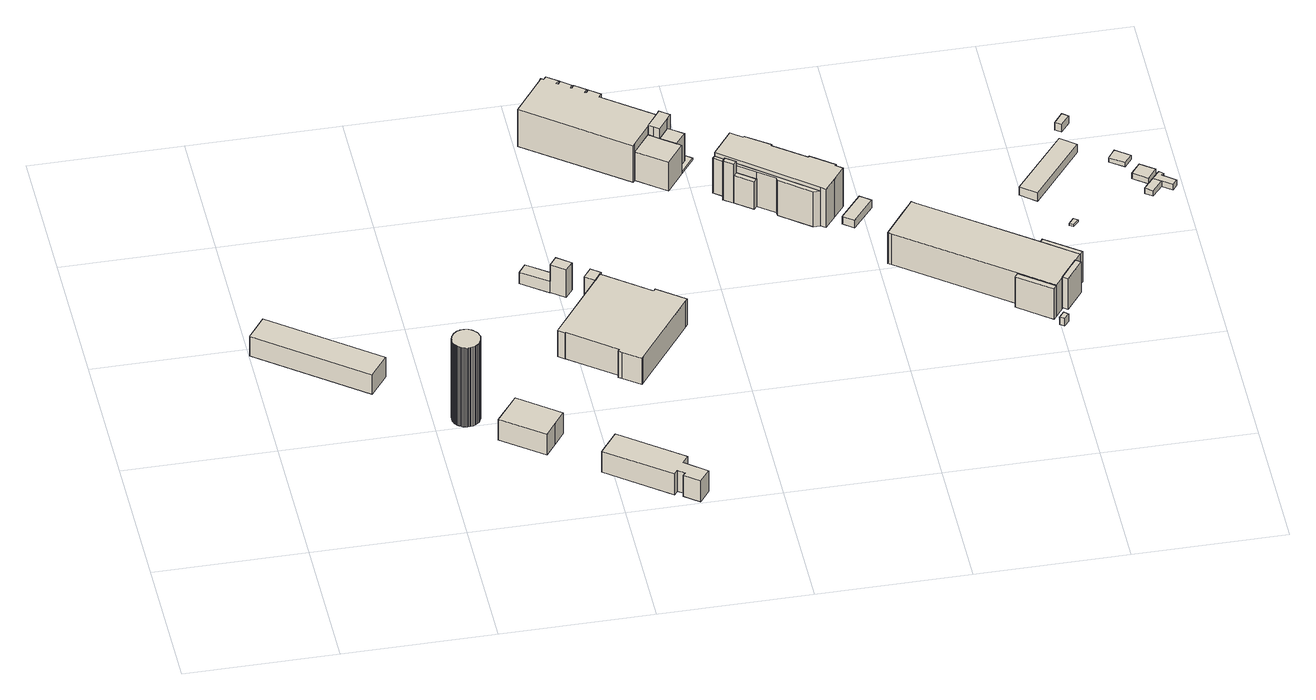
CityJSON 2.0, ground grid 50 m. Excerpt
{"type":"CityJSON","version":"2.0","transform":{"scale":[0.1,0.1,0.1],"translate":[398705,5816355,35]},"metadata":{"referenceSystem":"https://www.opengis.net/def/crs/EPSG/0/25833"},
"CityObjects":{
"building1":{"type":"Building","attributes":{"Gemeindeschluessel":"11000011","BezugspunktDach":"2200","function":"31001_2510","measuredHeight":7.93,"storeysAboveGround":1},"address":[{"country":"Germany","locality":"Berlin","thoroughfareNumber":"82 (25)","thoroughfareName":"Hönower Wiesenweg"}],"geometry":[{"type":"Solid","lod":"1","boundaries":[[[[0,1,2,3]],[[4,5,6,7]],[[4,7,3,2]],[[5,4,2,1]],[[6,5,1,0]],[[7,6,0,3]]]]}]},
"building2":{"type":"Building","attributes":{"Gemeindeschluessel":"11000011","BezugspunktDach":"2200","function":"51001_1001","measuredHeight":31.84,"storeysAboveGround":0},"address":[{"country":"Germany","locality":"Berlin"}],"geometry":[{"type":"Solid","lod":"1","boundaries":[[[[8,9,10,11,12,13,14,15,16,17,18,19,20,21,22,23,24,25,26,27,28,29,30,31,32,33,34,35,36,37,38,39,40,41,42,43,44,45,46,47,48,49,50,51,52,53,54,55,56,57,58,59,60,61,62,63,64]],[[65,66,67,68,69,70,71,72,73,74,75,76,77,78,79,80,81,82,83,84,85,86,87,88,89,90,91,92,93,94,95,96,97,98,99,100,101,102,103,104,105,106,107,108,109,110,111,112,113,114,115,116,117,118,119,120,121]],[[65,121,64,63]],[[66,65,63,62]],[[67,66,62,61]],[[68,67,61,60]],[[69,68,60,59]],[[70,69,59,58]],[[71,70,58,57]],[[72,71,57,56]],[[73,72,56,55]],[[74,73,55,54]],[[75,74,54,53]],[[76,75,53,52]],[[77,76,52,51]],[[78,77,51,50]],[[79,78,50,49]],[[80,79,49,48]],[[81,80,48,47]],[[82,81,47,46]],[[83,82,46,45]],[[84,83,45,44]],[[85,84,44,43]],[[86,85,43,42]],[[87,86,42,41]],[[88,87,41,40]],[[89,88,40,39]],[[90,89,39,38]],[[91,90,38,37]],[[92,91,37,36]],[[93,92,36,35]],[[94,93,35,34]],[[95,94,34,33]],[[96,95,33,32]],[[97,96,32,31]],[[98,97,31,30]],[[99,98,30,29]],[[100,99,29,28]],[[101,100,28,27]],[[102,101,27,26]],[[103,102,26,25]],[[104,103,25,24]],[[105,104,24,23]],[[106,105,23,22]],[[107,106,22,21]],[[108,107,21,20]],[[109,108,20,19]],[[110,109,19,18]],[[111,110,18,17]],[[112,111,17,16]],[[113,112,16,15]],[[114,113,15,14]],[[115,114,14,13]],[[116,115,13,12]],[[117,116,12,11]],[[118,117,11,10]],[[119,118,10,9]],[[120,119,9,8]],[[121,120,8,64]]]]}]},
"building3":{"type":"Building","attributes":{"Gemeindeschluessel":"11000011","BezugspunktDach":"2200","function":"31001_2420","measuredHeight":10.11,"storeysAboveGround":1},"address":[{"country":"Germany","locality":"Berlin","thoroughfareNumber":"82 (22)","thoroughfareName":"Hönower Wiesenweg"}],"geometry":[{"type":"Solid","lod":"1","boundaries":[[[[122,123,124,125,126]],[[127,128,129,130,131]],[[127,131,126,125]],[[128,127,125,124]],[[129,128,124,123]],[[130,129,123,122]],[[131,130,122,126]]]]}]},
"building4":{"type":"Building","attributes":{"Gemeindeschluessel":"11000011","BezugspunktDach":"2200","function":"31001_2420","measuredHeight":8.34,"storeysAboveGround":1},"address":[{"country":"Germany","locality":"Berlin","thoroughfareNumber":"82 (20)","thoroughfareName":"Hönower Wiesenweg"}],"geometry":[{"type":"Solid","lod":"1","boundaries":[[[[132,133,134,135,136,137,138,139,140,141]],[[142,143,144,145,146,147,148,149,150,151]],[[142,151,141,140]],[[143,142,140,139]],[[144,143,139,138]],[[145,144,138,137]],[[146,145,137,136]],[[147,146,136,135]],[[148,147,135,134]],[[149,148,134,133]],[[150,149,133,132]],[[151,150,132,141]]]]}]},
"building5":{"type":"Building","attributes":{"Gemeindeschluessel":"11000011","function":"31001_2421"},"address":[{"country":"Germany","locality":"Berlin","thoroughfareNumber":"82 (19)","thoroughfareName":"Hönower Wiesenweg"}],"children":["building5-1","building5-2"]},
"building5-1":{"type":"BuildingPart","attributes":{"BezugspunktDach":"2200","measuredHeight":11.15,"storeysAboveGround":3},"parents":["building5"],"geometry":[{"type":"MultiSurface","lod":"1","boundaries":[[[152,153,154,155]],[[156,157,158,159]],[[156,160,161,155,154]],[[157,156,154,153]],[[158,157,153,152]],[[159,158,152,155]],[[159,161,160,156]]]}]},
"building5-2":{"type":"BuildingPart","attributes":{"BezugspunktDach":"2200","measuredHeight":4.51,"storeysAboveGround":3},"parents":["building5"],"geometry":[{"type":"MultiSurface","lod":"1","boundaries":[[[161,160,162,163]],[[164,165,166,167]],[[164,167,163,162]],[[165,164,162,160]],[[166,165,156,159]],[[167,166,161,163]],[[159,156,160,161]]]}]},
"building6":{"type":"Building","attributes":{"Gemeindeschluessel":"11000011","function":"31001_2420"},"address":[{"country":"Germany","locality":"Berlin","thoroughfareNumber":"82 (18)","thoroughfareName":"Hönower Wiesenweg"}],"children":["building6-1","building6-2"]},
"building6-1":{"type":"BuildingPart","attributes":{"BezugspunktDach":"2200","measuredHeight":10.45,"storeysAboveGround":3},"parents":["building6"],"geometry":[{"type":"MultiSurface","lod":"1","boundaries":[[[168,169,170,171,172]],[[173,174,175,176,177]],[[173,177,172,171]],[[174,173,171,170]],[[175,174,170,169]],[[177,176,168,172]],[[176,175,169,168,178]]]}]},
"building6-2":{"type":"BuildingPart","attributes":{"BezugspunktDach":"2200","measuredHeight":10.61,"storeysAboveGround":3},"parents":["building6"],"geometry":[{"type":"Solid","lod":"1","boundaries":[[[[179,180,181,182,183,184,185,186,187,188,189,169,168,190]],[[191,192,193,194,195,196,197,198,199,200,201,202,203,204]],[[191,204,190,168]],[[192,191,168,169],[176,175,169,168]],[[193,192,169,189]],[[194,193,189,188]],[[195,194,188,187]],[[196,195,187,186]],[[197,196,186,185]],[[198,197,185,184]],[[199,198,184,183]],[[200,199,183,182]],[[201,200,182,181]],[[202,201,181,180]],[[203,202,180,179]],[[204,203,179,190]],[[169,175,176,168]]]]}]},
"building7":{"type":"Building","attributes":{"Gemeindeschluessel":"11000011","function":"31001_2420"},"address":[{"country":"Germany","locality":"Berlin","thoroughfareNumber":"20","thoroughfareName":"Wallensteinstraße"}],"children":["building7-1","building7-2","building7-3","building7-4"]},
"building7-1":{"type":"BuildingPart","attributes":{"BezugspunktDach":"2200","measuredHeight":14.74,"storeysAboveGround":4},"parents":["building7"],"geometry":[{"type":"MultiSurface","lod":"1","boundaries":[[[205,206,207,208,209,210,211,212,213,214,215,216,217,218,219,220,221,222,223,224,225,226,227,228,229]],[[230,231,232,233,234,235,236,237,238,239,240,241,242,243,244,245,246,247,248,249,250,251,252,253,254]],[[230,254,229,228]],[[231,230,228,227]],[[232,231,227,226]],[[233,232,226,225]],[[234,233,225,224]],[[235,234,224,223]],[[236,235,223,222]],[[237,236,222,221]],[[238,237,221,220]],[[239,238,220,219]],[[240,239,219,218]],[[241,240,218,217]],[[242,241,217,216]],[[243,242,216,215]],[[244,243,215,214]],[[245,244,214,213]],[[246,245,213,212]],[[247,246,212,211]],[[248,247,211,210]],[[249,248,210,209]],[[251,250,208,207]],[[252,251,255,256,257,258,207,206]],[[253,252,206,205]],[[254,253,205,229]],[[250,249,209,208,259]],[[258,257,256,255]]]}]},
"building7-2":{"type":"BuildingPart","attributes":{"BezugspunktDach":"2200","measuredHeight":15.68,"storeysAboveGround":4},"parents":["building7"],"geometry":[{"type":"MultiSurface","lod":"1","boundaries":[[[260,261,262,263,264,265,266,267]],[[249,268,269,270,271,272,273,250]],[[249,209,208,267,266]],[[268,249,266,265]],[[269,268,265,264]],[[270,269,264,263]],[[271,270,263,262]],[[274,275,262,261]],[[272,271,276,277]],[[278,274,277,279,273,272,261,260]],[[250,273,260,267],[280,281,278,279]],[[250,282,208,209,249]],[[277,276,275,274]],[[279,277,274,278]],[[278,281,280,279]]]}]},
"building7-3":{"type":"BuildingPart","attributes":{"BezugspunktDach":"2200","measuredHeight":11.53,"storeysAboveGround":4},"parents":["building7"],"geometry":[{"type":"Solid","lod":"1","boundaries":[[[[283,284,275,274]],[[276,285,286,277]],[[285,276,275,284]],[[286,285,284,283]],[[277,274,275,276]],[[277,286,283,274]]]]}]},
"building7-4":{"type":"BuildingPart","attributes":{"BezugspunktDach":"2200","measuredHeight":11.51,"storeysAboveGround":4},"parents":["building7"],"geometry":[{"type":"MultiSurface","lod":"1","boundaries":[[[287,288,283,274,258,257]],[[255,277,286,289,290,256]],[[289,286,283,288]],[[290,289,288,287]],[[256,290,287,257]],[[255,256,257,258]],[[255,258,281,280]],[[279,278,274,277]],[[280,281,278,279]],[[286,277,274,283]]]}]},
"building8":{"type":"Building","attributes":{"Gemeindeschluessel":"11000011","BezugspunktDach":"2200","function":"51009_1610","measuredHeight":0.62,"storeysAboveGround":0},"address":[{"country":"Germany","locality":"Berlin"}],"geometry":[{"type":"Solid","lod":"1","boundaries":[[[[291,292,293,294,295,296]],[[297,298,299,300,301,302]],[[297,302,296,295]],[[298,297,295,294]],[[299,298,294,293]],[[300,299,293,292]],[[301,300,292,291]],[[302,301,291,296]]]]}]},
"building9":{"type":"Building","attributes":{"Gemeindeschluessel":"11000011","BezugspunktDach":"2200","function":"51009_1610","measuredHeight":15.55,"storeysAboveGround":0},"address":[{"country":"Germany","locality":"Berlin"}],"geometry":[{"type":"Solid","lod":"1","boundaries":[[[[303,304,305,306]],[[307,308,309,310]],[[307,310,306,305]],[[308,307,305,304]],[[309,308,304,303]],[[310,309,303,306]]]]}]},
"building10":{"type":"Building","attributes":{"Gemeindeschluessel":"11000011","function":"31001_2420"},"address":[{"country":"Germany","locality":"Berlin","thoroughfareNumber":"21","thoroughfareName":"Wallensteinstraße"}],"children":["building10-1","building10-2","building10-3"]},
"building10-1":{"type":"BuildingPart","attributes":{"BezugspunktDach":"2200","measuredHeight":19.2,"storeysAboveGround":3},"parents":["building10"],"geometry":[{"type":"MultiSurface","lod":"1","boundaries":[[[311,312,313,314,315,316,317,318,319,320,321,322,323,324]],[[325,326,327,328,329,330,331,332,333,334,335,336,337,338]],[[325,338,324,323]],[[326,325,323,322]],[[327,326,322,321]],[[328,327,321,320]],[[329,328,320,319]],[[330,329,319,318]],[[331,330,318,317]],[[332,331,317,316]],[[333,332,316,315]],[[334,333,315,314]],[[335,334,314,313]],[[336,335,313,312]],[[337,336,312,311]],[[339,340,311,324]],[[341,338,342,337,340,339]]]}]},
"building10-2":{"type":"BuildingPart","attributes":{"BezugspunktDach":"2200","measuredHeight":14.08,"storeysAboveGround":3},"parents":["building10"],"geometry":[{"type":"MultiSurface","lod":"1","boundaries":[[[343,344,345,346,347,348,340,339,349]],[[338,337,350,351,352,353,308,307,354]],[[338,354,349,339]],[[350,337,340,348]],[[351,350,348,347]],[[352,351,347,346]],[[353,352,346,345]],[[308,353,345,344],[355,356,357,358]],[[307,308,344,343]],[[354,307,343,349]],[[337,359,338,339,340]],[[357,356,355,358]]]}]},
"building10-3":{"type":"BuildingPart","attributes":{"BezugspunktDach":"2200","measuredHeight":11.1,"storeysAboveGround":3},"parents":["building10"],"geometry":[{"type":"MultiSurface","lod":"1","boundaries":[[[360,358,357,361]],[[356,355,362,363]],[[356,363,361,357]],[[362,355,358,360]],[[363,362,360,361]],[[356,364,357,358,355]]]}]},
"building11":{"type":"Building","attributes":{"Gemeindeschluessel":"11000011","BezugspunktDach":"2200","function":"31001_2420","measuredHeight":3.33,"storeysAboveGround":1},"address":[{"country":"Germany","locality":"Berlin","thoroughfareNumber":"21 (1)","thoroughfareName":"Wallensteinstraße"}],"geometry":[{"type":"Solid","lod":"1","boundaries":[[[[365,366,367,368]],[[369,370,371,372]],[[369,372,368,367]],[[370,369,367,366]],[[371,370,366,365]],[[372,371,365,368]]]]}]},
"building12":{"type":"Building","attributes":{"Gemeindeschluessel":"11000011","BezugspunktDach":"2200","function":"51009_1610","measuredHeight":3.05,"storeysAboveGround":0},"address":[{"country":"Germany","locality":"Berlin"}],"geometry":[{"type":"Solid","lod":"1","boundaries":[[[[373,374,375,376]],[[377,378,379,380]],[[377,380,376,375]],[[378,377,375,374]],[[379,378,374,373]],[[380,379,373,376]]]]}]},
"building13":{"type":"Building","attributes":{"Gemeindeschluessel":"11000011","function":"31001_3036"},"address":[{"country":"Germany","locality":"Berlin","thoroughfareNumber":"22","thoroughfareName":"Wallensteinstraße"}],"children":["building13-1","building13-2","building13-3"]},
"building13-1":{"type":"BuildingPart","attributes":{"BezugspunktDach":"2200","measuredHeight":12.72,"storeysAboveGround":3},"parents":["building13"],"geometry":[{"type":"MultiSurface","lod":"1","boundaries":[[[381,382,383,384,385,386,387,388,389,390,391,392,393,394]],[[395,396,397,398,399,400,401,402,403,404,405,406,407,408]],[[395,408,394,393]],[[396,395,393,392]],[[397,396,392,391]],[[398,397,391,390]],[[399,398,390,389]],[[409,410,399,389,388]],[[411,412,409,400,388,387]],[[402,401,387,386]],[[403,402,386,385]],[[404,403,385,384]],[[413,414,384,383]],[[406,415,413,405,383,382]],[[407,406,382,381]],[[408,407,381,394]],[[400,399,410,409]],[[401,400,409,412,411]],[[405,404,414,413]],[[405,413,415,406]]]}]},
"building13-2":{"type":"BuildingPart","attributes":{"BezugspunktDach":"2200","measuredHeight":12.39,"storeysAboveGround":3},"parents":["building13"],"geometry":[{"type":"MultiSurface","lod":"1","boundaries":[[[412,416,417,410]],[[418,419,401,399]],[[418,399,410,417]],[[419,418,417,416]],[[401,419,416,412]],[[401,400,420]],[[421,399,420,400,409,410]],[[412,409,400,401]]]}]},
"building13-3":{"type":"BuildingPart","attributes":{"BezugspunktDach":"2200","measuredHeight":12.39,"storeysAboveGround":3},"parents":["building13"],"geometry":[{"type":"MultiSurface","lod":"1","boundaries":[[[422,414,415,423]],[[406,404,424,425]],[[406,425,423,415]],[[424,404,414,422]],[[425,424,422,423]],[[404,405,413,414]],[[406,415,413,405]]]}]},
"building14":{"type":"Building","attributes":{"Gemeindeschluessel":"11000011","BezugspunktDach":"2200","function":"31001_2143","measuredHeight":3,"storeysAboveGround":1},"address":[{"country":"Germany","locality":"Berlin","thoroughfareNumber":"22 (1)","thoroughfareName":"Wallensteinstraße"}],"geometry":[{"type":"Solid","lod":"1","boundaries":[[[[426,427,428,429]],[[430,431,432,433]],[[430,433,429,428]],[[431,430,428,427]],[[432,431,427,426]],[[433,432,426,429]]]]}]},
"building15":{"type":"Building","attributes":{"Gemeindeschluessel":"11000011","BezugspunktDach":"2200","function":"51009_1610","measuredHeight":12.49,"storeysAboveGround":0},"address":[{"country":"Germany","locality":"Berlin"}],"geometry":[{"type":"Solid","lod":"1","boundaries":[[[[434,435,436,437]],[[438,439,440,441]],[[438,441,437,436]],[[439,438,436,435]],[[440,439,435,434]],[[441,440,434,437]]]]}]},
"building16":{"type":"Building","attributes":{"Gemeindeschluessel":"11000011","BezugspunktDach":"2200","function":"31001_2143","measuredHeight":0.756,"storeysAboveGround":1},"address":[{"country":"Germany","locality":"Berlin","thoroughfareNumber":"56 (1)","thoroughfareName":"Wallensteinstraße"}],"geometry":[{"type":"Solid","lod":"1","boundaries":[[[[442,443,444,445]],[[446,447,448,449]],[[446,449,445,444]],[[447,446,444,443]],[[448,447,443,442]],[[449,448,442,445]]]]}]},
"building17":{"type":"Building","attributes":{"Gemeindeschluessel":"11000011","BezugspunktDach":"2200","function":"31001_2143","measuredHeight":3.33,"storeysAboveGround":1},"address":[{"country":"Germany","locality":"Berlin","thoroughfareNumber":"56","thoroughfareName":"Wallensteinstraße"}],"geometry":[{"type":"Solid","lod":"1","boundaries":[[[[450,451,452,453]],[[454,455,456,457]],[[454,457,453,452]],[[455,454,452,451]],[[456,455,451,450]],[[457,456,450,453]]]]}]},
"building18":{"type":"Building","attributes":{"Gemeindeschluessel":"11000011","BezugspunktDach":"2200","function":"31001_2143","measuredHeight":3,"storeysAboveGround":1},"address":[{"country":"Germany","locality":"Berlin","thoroughfareNumber":"17","thoroughfareName":"Walkürenstraße"}],"geometry":[{"type":"Solid","lod":"1","boundaries":[[[[458,459,460,461]],[[462,463,464,465]],[[462,465,461,460]],[[463,462,460,459]],[[464,463,459,458]],[[465,464,458,461]]]]}]},
"building19":{"type":"Building","attributes":{"Gemeindeschluessel":"11000011","BezugspunktDach":"2200","function":"31001_2143","measuredHeight":1.75,"storeysAboveGround":1},"address":[{"country":"Germany","locality":"Berlin","thoroughfareNumber":"18 (1)","thoroughfareName":"Walkürenstraße"}],"geometry":[{"type":"Solid","lod":"1","boundaries":[[[[466,467,468,469]],[[470,471,472,473]],[[470,473,469,468]],[[471,470,468,467]],[[472,471,467,466]],[[473,472,466,469]]]]}]},
"building20":{"type":"Building","attributes":{"Gemeindeschluessel":"11000011","BezugspunktDach":"2200","function":"31001_2143","measuredHeight":2.19,"storeysAboveGround":1},"address":[{"country":"Germany","locality":"Berlin","thoroughfareNumber":"55 (1)","thoroughfareName":"Wallensteinstraße"}],"geometry":[{"type":"Solid","lod":"1","boundaries":[[[[474,475,476,477]],[[478,479,480,481]],[[478,481,477,476]],[[479,478,476,475]],[[480,479,475,474]],[[481,480,474,477]]]]}]},
"building21":{"type":"Building","attributes":{"Gemeindeschluessel":"11000011","BezugspunktDach":"2200","function":"31001_2143","measuredHeight":2.24,"storeysAboveGround":1},"address":[{"country":"Germany","locality":"Berlin","thoroughfareNumber":"55 (2)","thoroughfareName":"Wallensteinstraße"}],"geometry":[{"type":"Solid","lod":"1","boundaries":[[[[482,483,484,485]],[[486,487,488,489]],[[486,489,485,484]],[[487,486,484,483]],[[488,487,483,482]],[[489,488,482,485]]]]}]},
"building22":{"type":"Building","attributes":{"Gemeindeschluessel":"11000011","BezugspunktDach":"2200","function":"31001_1313","measuredHeight":2.13,"storeysAboveGround":1},"address":[{"country":"Germany","locality":"Berlin","thoroughfareNumber":"55","thoroughfareName":"Wallensteinstraße"}],"geometry":[{"type":"Solid","lod":"1","boundaries":[[[[475,490,491,492,493,494,476]],[[495,496,497,498,499,479,478]],[[495,478,476,494]],[[496,495,494,493]],[[497,496,493,492]],[[498,497,492,491]],[[499,498,491,490]],[[479,499,490,475]],[[478,479,475,476]]]]}]}
},
"vertices":[
[340,709,86],[397,784,86],[59,1040,86],[2,965,86],[59,1040,7],[397,784,7],[340,709,7],[2,965,7],
[558,537,326],[558,533,326],[559,529,326],[561,526,326],[562,522,326],[564,519,326],[566,516,326],[568,513,326],[571,510,326],[574,507,326],[578,505,326],[581,502,326],[585,500,326],[590,499,326],[594,498,326],[599,497,326],[603,497,326],[607,497,326],[611,498,326],[617,499,326],[623,501,326],[628,504,326],[633,508,326],[638,512,326],[641,518,326],[644,523,326],[647,529,326],[648,534,326],[649,539,326],[649,544,326],[648,549,326],[647,554,326],[645,560,326],[643,565,326],[640,569,326],[637,573,326],[633,577,326],[628,580,326],[624,583,326],[619,585,326],[614,587,326],[608,588,326],[603,588,326],[597,588,326],[592,587,326],[587,585,326],[583,584,326],[580,582,326],[578,580,326],[573,577,326],[569,572,326],[565,567,326],[562,562,326],[560,557,326],[558,552,326],[558,547,326],[557,542,326],[558,547,8],[558,552,8],[560,557,8],[562,562,8],[565,567,8],[569,572,8],[573,577,8],[578,580,8],[580,582,8],[583,584,8],[587,585,8],[592,587,8],[597,588,8],[603,588,8],[608,588,8],[614,587,8],[619,585,8],[624,583,8],[628,580,8],[633,577,8],[637,573,8],[640,569,8],[643,565,8],[645,560,8],[647,554,8],[648,549,8],[649,544,8],[649,539,8],[648,534,8],[647,529,8],[644,523,8],[641,518,8],[638,512,8],[633,508,8],[628,504,8],[623,501,8],[617,499,8],[611,498,8],[607,497,8],[603,497,8],[599,497,8],[594,498,8],[590,499,8],[585,500,8],[581,502,8],[578,505,8],[574,507,8],[571,510,8],[568,513,8],[566,516,8],[564,519,8],[562,522,8],[561,526,8],[559,529,8],[558,533,8],[558,537,8],[557,542,8],
[815,320,88],[850,366,88],[885,412,88],[752,513,88],[681,420,88],[752,513,5],[885,412,5],[850,366,5],[815,320,5],[681,420,5],
[1167,54,89],[1178,70,89],[1200,54,89],[1191,43,89],[1239,6,89],[1273,50,89],[1203,104,89],[1223,130,89],[1023,281,89],[966,206,89],[1023,281,5],[1223,130,5],[1203,104,5],[1273,50,5],[1239,6,5],[1191,43,5],[1200,54,5],[1178,70,5],[1167,54,5],[966,206,5],
[1018,1042,126],[1042,1074,126],[997,1108,126],[973,1076,126],[997,1108,15],[1042,1074,15],[1018,1042,15],[973,1076,15],[997,1108,59],[973,1076,59],
[912,1171,59],[888,1138,59],[912,1171,14],[997,1108,14],[973,1076,14],[888,1138,14],
[1098,984,119],[1118,1012,119],[1123,1019,119],[1093,1042,119],[1067,1008,119],[1093,1042,14],[1123,1019,14],[1118,1012,14],[1098,984,14],[1067,1008,14],[1098,984,104],
[958,754,119],[959,755,119],[1107,643,119],[1102,636,119],[1113,628,119],[1168,587,119],[1173,594,119],[1354,834,119],[1360,842,119],[1272,908,119],[1266,900,119],[937,771,119],[1098,984,13],[1118,1012,13],[1266,900,13],[1272,908,13],[1360,842,13],[1354,834,13],[1173,594,13],[1168,587,13],[1113,628,13],[1102,636,13],[1107,643,13],[959,755,13],[958,754,13],[937,771,13],
[1330,1553,159],[1335,1560,159],[1391,1633,159],[1392,1633,159],[1431,1684,159],[1271,1805,159],[1280,1817,159],[1245,1844,159],[1236,1832,159],[1231,1835,159],[1240,1847,159],[1205,1874,159],[1196,1862,159],[1192,1865,159],[1201,1876,159],[1168,1901,159],[1159,1890,159],[1154,1894,159],[1164,1904,159],[1128,1931,159],[1119,1920,159],[1111,1926,159],[1101,1912,159],[1026,1813,159],[1011,1793,159],[1026,1813,11],[1101,1912,11],[1111,1926,11],[1119,1920,11],[1128,1931,11],[1164,1904,11],[1154,1894,11],[1159,1890,11],[1168,1901,11],[1201,1876,11],[1192,1865,11],[1196,1862,11],[1205,1874,11],[1240,1847,11],[1231,1835,11],[1236,1832,11],[1245,1844,11],[1280,1817,11],[1271,1805,11],[1431,1684,11],[1392,1633,11],[1391,1633,11],[1335,1560,11],[1330,1553,11],[1011,1793,11],[1391,1633,13],[1335,1560,13],[1335,1560,128],[1391,1633,128],[1392,1633,120],
[1408,1621,166],[1424,1608,166],[1457,1652,166],[1470,1670,166],[1454,1682,166],[1438,1694,166],[1431,1684,166],[1392,1633,166],[1438,1694,11],[1454,1682,11],[1470,1670,11],[1457,1652,11],[1424,1608,11],[1408,1621,11],[1424,1608,128],[1457,1652,128],[1457,1652,13],[1424,1608,13],[1408,1621,128],[1408,1621,13],[1392,1633,13],[1392,1633,128],[1392,1633,106],
[1471,1573,128],[1504,1616,128],[1504,1616,13],[1471,1573,13],
[1429,1488,128],[1485,1562,128],[1485,1562,13],[1429,1488,13],
[1504,1616,19],[1471,1573,19],[1485,1562,19],[1531,1623,19],[1470,1670,19],[1457,1652,19],[1470,1670,12],[1531,1623,12],[1485,1562,12],[1471,1573,12],[1504,1616,12],[1457,1652,12],
[1616,1393,168],[1626,1406,168],[1595,1429,168],[1586,1416,168],[1595,1429,12],[1626,1406,12],[1616,1393,12],[1586,1416,12],
[1859,1234,167],[1874,1222,167],[1910,1267,167],[1945,1312,167],[1924,1329,167],[1927,1333,167],[1853,1389,167],[1850,1385,167],[1747,1462,167],[1750,1466,167],[1674,1521,167],[1671,1518,167],[1633,1547,167],[1569,1463,167],[1633,1547,12],[1671,1518,12],[1674,1521,12],[1750,1466,12],[1747,1462,12],[1850,1385,12],[1853,1389,12],[1927,1333,12],[1924,1329,12],[1945,1312,12],[1910,1267,12],[1874,1222,12],[1859,1234,12],[1569,1463,12],[1569,1463,153],[1859,1234,153],[1569,1463,111],[1610,1430,12],
[1595,1429,153],[1626,1406,153],[1682,1363,153],[1736,1323,153],[1738,1309,153],[1836,1234,153],[1562,1454,153],[1836,1234,12],[1738,1309,12],[1736,1323,12],[1682,1363,12],[1562,1454,12],[1682,1363,13],[1626,1406,13],[1626,1406,124],[1682,1363,124],[1823,1263,12],
[1672,1351,124],[1616,1393,124],[1672,1351,13],[1616,1393,13],[1626,1406,96],
[1960,1203,43],[2031,1289,43],[1997,1315,43],[1927,1230,43],[1997,1315,12],[2031,1289,12],[1960,1203,12],[1927,1230,12],
[2094,1101,47],[2119,1134,47],[2107,1143,47],[2082,1110,47],[2107,1143,17],[2119,1134,17],[2094,1101,17],[2082,1110,17],
[2038,1005,139],[2385,744,139],[2482,671,139],[2492,663,139],[2516,694,139],[2571,767,139],[2593,796,139],[2582,804,139],[2483,879,139],[2138,1138,139],[2128,1146,139],[2119,1134,139],[2094,1101,139],[2028,1013,139],[2094,1101,14],[2119,1134,14],[2128,1146,14],[2138,1138,14],[2483,879,14],[2582,804,14],[2593,796,14],[2571,767,14],[2516,694,14],[2492,663,14],[2482,671,14],[2385,744,14],[2038,1005,14],[2028,1013,14],[2582,804,137],[2483,879,137],[2593,796,69],[2593,796,137],[2482,671,137],[2492,663,137],[2385,744,137],
[2603,809,137],[2492,892,137],[2492,892,14],[2603,809,14],[2508,860,14],[2483,879,101],
[2482,649,137],[2374,730,137],[2482,649,14],[2374,730,14],
[2507,606,48],[2523,626,48],[2509,638,48],[2493,617,48],[2509,638,18],[2523,626,18],[2507,606,18],[2493,617,18],
[2532,682,142],[2588,755,142],[2571,767,142],[2516,694,142],[2571,767,19],[2588,755,19],[2532,682,19],[2516,694,19],
[2627,1074,24],[2645,1094,24],[2632,1104,24],[2615,1083,24],[2632,1104,16],[2645,1094,16],[2627,1074,16],[2615,1083,16],
[2541,1216,49],[2707,1423,49],[2657,1463,49],[2490,1256,49],[2657,1463,16],[2707,1423,16],[2541,1216,16],[2490,1256,16],
[2679,1532,44],[2708,1569,44],[2689,1584,44],[2660,1546,44],[2689,1584,14],[2708,1569,14],[2679,1532,14],[2660,1546,14],
[2840,1327,33],[2864,1358,33],[2817,1393,33],[2793,1360,33],[2817,1393,16],[2864,1358,16],[2840,1327,16],[2793,1360,16],
[2898,1172,37],[2932,1213,37],[2908,1231,37],[2874,1190,37],[2908,1231,15],[2932,1213,15],[2898,1172,15],[2874,1190,15],
[2895,1234,37],[2925,1273,37],[2879,1307,37],[2849,1268,37],[2879,1307,15],[2925,1273,15],[2895,1234,15],[2849,1268,15],
[2964,1190,37],[2979,1209,37],[2938,1241,37],[2945,1249,37],[2932,1260,37],[2932,1260,15],[2945,1249,15],[2938,1241,15],[2979,1209,15],[2964,1190,15]
]}
